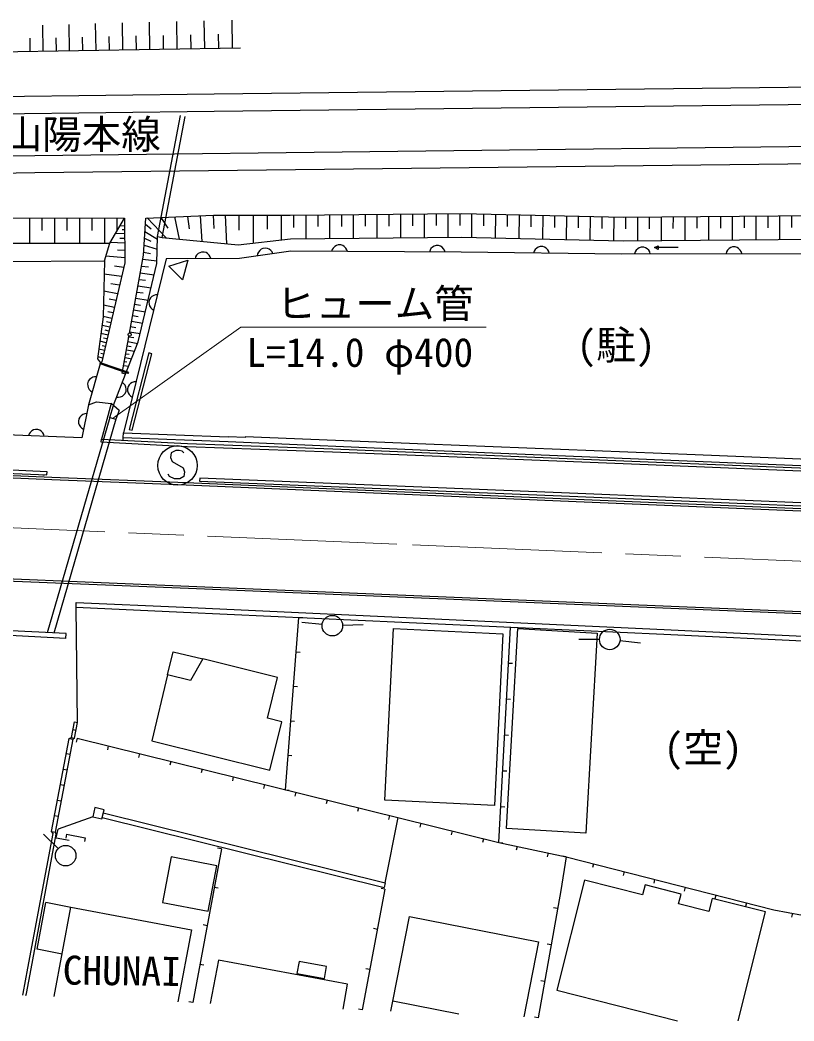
# Model space of a CAD drawing. Units: millimetres, scale not verified. Extents: x 40000 to 680000, y 20000 to 380000.
# Drawn here: x 177929 to 226933, y 250970 to 314308 of the extents above; entities that cross this region are included whole.
import ezdxf
from ezdxf.enums import TextEntityAlignment as Align

# ---------------------------------------------------------------- set-up
doc = ezdxf.new("R2010")
doc.units = ezdxf.units.MM
doc.header["$LTSCALE"] = 1000
doc.linetypes.add('CHAIN', pattern=[18.5, 12, -1.5, 3.5, -1.5])
for name, color, linetype, lineweight in [('M-BGD', 7, 'Continuous', 25), ('M-BGD-EXST', 7, 'Continuous', 25), ('M-BMK', 2, 'CHAIN', 13), ('M-STR-HTXT', 7, 'Continuous', 13), ('M-STR-STRC', 7, 'Continuous', 25)]:
    doc.layers.add(name, color=color, linetype=linetype, lineweight=lineweight)
doc.styles.add('ＭＳ ゴシック', font='')
doc.styles.get('ＭＳ ゴシック').set_extended_font_data('MS Gothic')

msp = doc.modelspace()

# ---------------------------------------------------------------- linework, layer by layer
at = {"layer": 'M-BGD'}
for p, q in [((186155, 312458), (186126, 314170)), ((187884, 312487), (187854, 314216)), ((189628, 312517), (189598, 314262)), ((191389, 312547), (191359, 314308)), ((179401, 312342), (179373, 313991)), ((181066, 312370), (181038, 314035)), ((182747, 312399), (182718, 314080)), ((184443, 312428), (184414, 314125)), ((178576, 312327), (178562, 313152)), ((180233, 312356), (180219, 313188)), ((181906, 312385), (181892, 313225)), ((183595, 312414), (183580, 313262)), ((185299, 312443), (185285, 313299)), ((187019, 312472), (187005, 313337)), ((188756, 312502), (188741, 313374)), ((190509, 312532), (190493, 313413)), ((143084, 311718), (191889, 312556)), ((304180, 310942), (190217, 309611)), ((190229, 308541), (304193, 309872)), ((190217, 309611), (110176, 308635)), ((110188, 307565), (190229, 308541)), ((186644, 300600), (188093, 308264)), ((186939, 300544), (188387, 308208)), ((277687, 306870), (178865, 305719)), ((178865, 305719), (108129, 304859)), ((178877, 304649), (277700, 305800)), ((108142, 303789), (178877, 304649)), ((155437, 301804), (184542, 301772)), ((178525, 301779), (178524, 300191)), ((179319, 301778), (179318, 300984)), ((180112, 301777), (180111, 300193)), ((180904, 301776), (180903, 300984)), ((181696, 301775), (181694, 300196)), ((182486, 301774), (182485, 300984)), ((183275, 301773), (183274, 300198)), ((183607, 300198), (184542, 301772)), ((184063, 301772), (184062, 300985)), ((184542, 301772), (184568, 298945)), ((185747, 299425), (185886, 301778)), ((185886, 301778), (190189, 301952)), ((185975, 301782), (187175, 300521)), ((186845, 301817), (187278, 301133)), ((187714, 301852), (188000, 300442)), ((188526, 301885), (188649, 301098)), ((189337, 301917), (189434, 300303)), ((190168, 301951), (190205, 301120)), ((190189, 301952), (195041, 301969)), ((190920, 301955), (190993, 300153)), ((191777, 301957), (191776, 301007)), ((192689, 301961), (192698, 300192)), ((193574, 301964), (193578, 301079)), ((194458, 301967), (194467, 300400)), ((195041, 301969), (205908, 302063)), ((195242, 301971), (195246, 301187)), ((196025, 301977), (196033, 300477)), ((196775, 301984), (196778, 301234)), ((197525, 301990), (197530, 300490)), ((198275, 301997), (198277, 301247)), ((199025, 302003), (199027, 300503)), ((199775, 302010), (199776, 301260)), ((200525, 302016), (200525, 300516)), ((201275, 302023), (201274, 301273)), ((202025, 302029), (202022, 300529)), ((202775, 302036), (202773, 301286)), ((203525, 302042), (203519, 300542)), ((204275, 302049), (204272, 301299)), ((205025, 302055), (205017, 300555)), ((205775, 302062), (205770, 301312)), ((205908, 302063), (216123, 301840)), ((206525, 302050), (206515, 300549)), ((207275, 302033), (207270, 301283)), ((208025, 302017), (208015, 300517)), ((208775, 302001), (208770, 301250)), ((209525, 301984), (209515, 300484)), ((210275, 301968), (210270, 301218)), ((211025, 301951), (211015, 300451)), ((211775, 301935), (211769, 301185)), ((212524, 301919), (212514, 300419)), ((213274, 301902), (213269, 301152)), ((214024, 301886), (214014, 300386)), ((214774, 301870), (214769, 301119)), ((215524, 301853), (215514, 300353)), ((216123, 301840), (229206, 301944)), ((216274, 301841), (216269, 301091)), ((217024, 301847), (217015, 300347)), ((217774, 301853), (217770, 301103)), ((218524, 301859), (218516, 300359)), ((219274, 301865), (219271, 301115)), ((220024, 301871), (220018, 300371)), ((220774, 301877), (220772, 301127)), ((221524, 301883), (221520, 300383)), ((222274, 301889), (222272, 301139)), ((223024, 301895), (223021, 300395)), ((223774, 301901), (223773, 301151)), ((224524, 301907), (224523, 300407)), ((225274, 301913), (225274, 301163)), ((226024, 301919), (226025, 300419)), ((226774, 301925), (226775, 301175)), ((184547, 301272), (184247, 301276)), ((184549, 301022), (184399, 301025)), ((185836, 300928), (186638, 300435)), ((185864, 301397), (186228, 301100)), ((184557, 300180), (183629, 300234)), ((184551, 300772), (183960, 300791)), ((184554, 300476), (184259, 300489)), ((185810, 300494), (186206, 300314)), ((186583, 298904), (186644, 300600)), ((186644, 300600), (186939, 300544)), ((186939, 300544), (191748, 300080)), ((191748, 300080), (195054, 300469)), ((195054, 300469), (205898, 300563)), ((205898, 300563), (216112, 300340)), ((216112, 300340), (229209, 300444)), ((167359, 300177), (183607, 300198)), ((183280, 299061), (183607, 300198)), ((184561, 299715), (184098, 299751)), ((185758, 299613), (186199, 299536)), ((185785, 300059), (186615, 299801)), ((189426, 299626), (189306, 299586)), ((189586, 299628), (189426, 299626)), ((189706, 299588), (189586, 299628)), ((195067, 299676), (191826, 299223)), ((193020, 299612), (192975, 299505)), ((193105, 299725), (193020, 299612)), ((193196, 299798), (193105, 299725)), ((193309, 299854), (193196, 299798)), ((193468, 299877), (193309, 299854)), ((193592, 299854), (193468, 299877)), ((193700, 299808), (193592, 299854)), ((193812, 299723), (193700, 299808)), ((193886, 299632), (193812, 299723)), ((193942, 299519), (193886, 299632)), ((205866, 299620), (195067, 299676)), ((197701, 299780), (197661, 299660)), ((197762, 299879), (197701, 299780)), ((197863, 299979), (197762, 299879)), ((197963, 300038), (197863, 299979)), ((198083, 300078), (197963, 300038)), ((198243, 300077), (198083, 300078)), ((198363, 300036), (198243, 300077)), ((198463, 299975), (198363, 300036)), ((198562, 299875), (198463, 299975)), ((198621, 299774), (198562, 299875)), ((198661, 299654), (198621, 299774)), ((203888, 299742), (203847, 299622)), ((203948, 299842), (203888, 299742)), ((204049, 299941), (203948, 299842)), ((204149, 300000), (204049, 299941)), ((204270, 300040), (204149, 300000)), ((204430, 300039), (204270, 300040)), ((204549, 299998), (204430, 300039)), ((204649, 299937), (204549, 299998)), ((204748, 299837), (204649, 299937)), ((204808, 299736), (204748, 299837)), ((204847, 299616), (204808, 299736)), ((216013, 299492), (205866, 299620)), ((210482, 299682), (210440, 299562)), ((210543, 299781), (210482, 299682)), ((210644, 299880), (210543, 299781)), ((210745, 299938), (210644, 299880)), ((210865, 299977), (210745, 299938)), ((211025, 299975), (210865, 299977)), ((211145, 299933), (211025, 299975)), ((211244, 299872), (211145, 299933)), ((211343, 299771), (211244, 299872)), ((211402, 299670), (211343, 299771)), ((211440, 299550), (211402, 299670)), ((216876, 299637), (216837, 299517)), ((216936, 299737), (216876, 299637)), ((217036, 299837), (216936, 299737)), ((217136, 299897), (217036, 299837)), ((217256, 299938), (217136, 299897)), ((217416, 299938), (217256, 299938)), ((217536, 299898), (217416, 299938)), ((217636, 299838), (217536, 299898)), ((217736, 299739), (217636, 299838)), ((217796, 299639), (217736, 299739)), ((217837, 299519), (217796, 299639)), ((218110, 299906), (218335, 300018)), ((219610, 299908), (218110, 299906)), ((218335, 299793), (218110, 299906)), ((218335, 300018), (218335, 299793)), ((222670, 299649), (222630, 299529)), ((222730, 299749), (222670, 299649)), ((222830, 299849), (222730, 299749)), ((222930, 299910), (222830, 299849)), ((223049, 299950), (222930, 299910)), ((223209, 299950), (223049, 299950)), ((223330, 299910), (223209, 299950)), ((223430, 299851), (223330, 299910)), ((223530, 299751), (223430, 299851)), ((223590, 299651), (223530, 299751)), ((223630, 299531), (223590, 299651)), ((167376, 298996), (183280, 299061)), ((183280, 299061), (183194, 295521)), ((184565, 299250), (183368, 299367)), ((187191, 299191), (184480, 288187)), ((184857, 294503), (185747, 299425)), ((185701, 299170), (186589, 299062)), ((191826, 299223), (187191, 299191)), ((187346, 298743), (188551, 299119)), ((188551, 299119), (188219, 297872)), ((189048, 299324), (189009, 299204)), ((189107, 299424), (189048, 299324)), ((189207, 299525), (189107, 299424)), ((189306, 299586), (189207, 299525)), ((189807, 299529), (189706, 299588)), ((189907, 299430), (189807, 299529)), ((189968, 299330), (189907, 299430)), ((190009, 299210), (189968, 299330)), ((192975, 299505), (192952, 299380)), ((229242, 299523), (216013, 299492)), ((184568, 298945), (183748, 295428)), ((184501, 298657), (183904, 298728)), ((185420, 293939), (186583, 298904)), ((185623, 298738), (186059, 298682)), ((188219, 297872), (187346, 298743)), ((184364, 298071), (183260, 298226)), ((185470, 297894), (185884, 297838)), ((185545, 298305), (186416, 298190)), ((184111, 296985), (183234, 297141)), ((184238, 297528), (183687, 297615)), ((185325, 297093), (185718, 297036)), ((185396, 297483), (186223, 297367)), ((184010, 296551), (183572, 296635)), ((185255, 296702), (186040, 296584)), ((186125, 296618), (186086, 296463)), ((186086, 296463), (186097, 296337)), ((186192, 296725), (186125, 296618)), ((186274, 296808), (186192, 296725)), ((186395, 296881), (186274, 296808)), ((186507, 296915), (186395, 296881)), ((186633, 296925), (186507, 296915)), ((183909, 296117), (183212, 296262)), ((183828, 295770), (183481, 295847)), ((185120, 295959), (185866, 295841)), ((185187, 296331), (185560, 296273)), ((186097, 296337), (186131, 296225)), ((186131, 296225), (186204, 296104)), ((186204, 296104), (186287, 296022)), ((186287, 296022), (186394, 295954)), ((183194, 295521), (182835, 292864)), ((183748, 295428), (183108, 292681)), ((183747, 295424), (183195, 295552)), ((183683, 295147), (183407, 295212)), ((184992, 295253), (185701, 295135)), ((185056, 295606), (185411, 295549)), ((183619, 294871), (183122, 294987)), ((183561, 294623), (183313, 294681)), ((184871, 294581), (185543, 294465)), ((184932, 294917), (185268, 294860)), ((183389, 293888), (182986, 293982)), ((183503, 294375), (183054, 294480)), ((183446, 294131), (183222, 294184)), ((184407, 291961), (184791, 294141)), ((184614, 291899), (185420, 293939)), ((184759, 293957), (185383, 293846)), ((184791, 294141), (184823, 294315)), ((184814, 294269), (185127, 294214)), ((183276, 293401), (182919, 293484)), ((183333, 293644), (183131, 293691)), ((184668, 293438), (185186, 293346)), ((184713, 293698), (184972, 293651)), ((182835, 292864), (183030, 292617)), ((183163, 292914), (182852, 292986)), ((183030, 292617), (183108, 292681)), ((183219, 293157), (183041, 293199)), ((184537, 292700), (184696, 292672)), ((184581, 292946), (184999, 292872)), ((184624, 293192), (184833, 293155)), ((186084, 293241), (184838, 288406)), ((185031, 288356), (186277, 293191)), ((186277, 293191), (186084, 293241)), ((183006, 292546), (182262, 289963)), ((183006, 292546), (183030, 292617)), ((184785, 291933), (183006, 292546)), ((184809, 292004), (183030, 292617)), ((184494, 292453), (184811, 292397)), ((184785, 291933), (184809, 292004)), ((182253, 291448), (182208, 291294)), ((182324, 291552), (182253, 291448)), ((182410, 291631), (182324, 291552)), ((182533, 291700), (182410, 291631)), ((182646, 291730), (182533, 291700)), ((182772, 291735), (182646, 291730)), ((183849, 289939), (184614, 291899)), ((184614, 291899), (184407, 291961)), ((184507, 291293), (184410, 291374)), ((185040, 291379), (184919, 291306)), ((185151, 291413), (185040, 291379)), ((185277, 291423), (185151, 291413)), ((182208, 291294), (182214, 291167)), ((182214, 291167), (182244, 291055)), ((182244, 291055), (182312, 290931)), ((182312, 290931), (182392, 290846)), ((182392, 290846), (182496, 290774)), ((184579, 291201), (184507, 291293)), ((184636, 291072), (184579, 291201)), ((184591, 290681), (184649, 290830)), ((184655, 290957), (184636, 291072)), ((184649, 290830), (184655, 290957)), ((184769, 291116), (184731, 290961)), ((184731, 290961), (184741, 290835)), ((184741, 290835), (184775, 290723)), ((184837, 291223), (184769, 291116)), ((184775, 290723), (184848, 290602)), ((184919, 291306), (184837, 291223)), ((182262, 289963), (182771, 290144)), ((182771, 290144), (183691, 290051)), ((184047, 290442), (184173, 290436)), ((184173, 290436), (184288, 290456)), ((184288, 290456), (184418, 290513)), ((184418, 290513), (184510, 290584)), ((184510, 290584), (184591, 290681)), ((184848, 290602), (184931, 290520)), ((184931, 290520), (185038, 290452)), ((181837, 287862), (134849, 289805)), ((182262, 289963), (181837, 287862)), ((183691, 290051), (183088, 287786)), ((183610, 289163), (183843, 289918)), ((184198, 289604), (183691, 290051)), ((183843, 289918), (183849, 289939)), ((184198, 289604), (183994, 289051)), ((183610, 289163), (179651, 275541)), ((183994, 289051), (180061, 275520)), ((181654, 289074), (181622, 288917)), ((181622, 288917), (181638, 288792)), ((181717, 289184), (181654, 289074)), ((181796, 289270), (181717, 289184)), ((181913, 289348), (181796, 289270)), ((182023, 289387), (181913, 289348)), ((182149, 289403), (182023, 289387)), ((183610, 289163), (183994, 289051)), ((178576, 288217), (178512, 288120)), ((178680, 288313), (178576, 288217)), ((178782, 288369), (178680, 288313)), ((178904, 288404), (178782, 288369)), ((179064, 288397), (178904, 288404)), ((179182, 288352), (179064, 288397)), ((179279, 288288), (179182, 288352)), ((179375, 288184), (179279, 288288)), ((181638, 288792), (181677, 288682)), ((181677, 288682), (181755, 288564)), ((181755, 288564), (181841, 288485)), ((181841, 288485), (181951, 288422)), ((184838, 288406), (185031, 288356)), ((179940, 285218), (118740, 287761)), ((179946, 285368), (118746, 287911)), ((178512, 288120), (178467, 288001)), ((179431, 288082), (179375, 288184)), ((179466, 287960), (179431, 288082)), ((183078, 287586), (183088, 287786)), ((188519, 287309), (183078, 287586)), ((183088, 287786), (188528, 287509)), ((184460, 287716), (184468, 287887)), ((184468, 287887), (184480, 288187)), ((184468, 287887), (191103, 287630)), ((184480, 288187), (191116, 287930)), ((191103, 287630), (203759, 287083)), ((192183, 287884), (191116, 287930)), ((192185, 287930), (192183, 287884)), ((203616, 287475), (192185, 287930)), ((197717, 286966), (188519, 287309)), ((188528, 287509), (197725, 287166)), ((217699, 286159), (197717, 286966)), ((197725, 287166), (217707, 286359)), ((220669, 286793), (203616, 287475)), ((203759, 287083), (220673, 286402)), ((217707, 286359), (231903, 285773)), ((237803, 286080), (220669, 286793)), ((220673, 286402), (237790, 285692)), ((231894, 285573), (217699, 286159)), ((188448, 284869), (179940, 285218)), ((188454, 285019), (179946, 285368)), ((213140, 283811), (188448, 284869)), ((213146, 283961), (188454, 285019)), ((246394, 282456), (213140, 283811)), ((246400, 282606), (213146, 283961)), ((188606, 278333), (175394, 278876)), ((175401, 279026), (188612, 278483)), ((219649, 277047), (188606, 278333)), ((188612, 278483), (219655, 277197)), ((181480, 277160), (181494, 277460)), ((181494, 277460), (188296, 277149)), ((181570, 269851), (181480, 277160)), ((181480, 277160), (188282, 276849)), ((188282, 276849), (218695, 275441)), ((188296, 277149), (218709, 275741)), ((248589, 275849), (219649, 277047)), ((219655, 277197), (248596, 275999)), ((194728, 265603), (195581, 276511)), ((195581, 276511), (195830, 276492)), ((195581, 276511), (195830, 276492)), ((197060, 276049), (195766, 276181)), ((180849, 275480), (174822, 275789)), ((198356, 276008), (199655, 276059)), ((201029, 264942), (201571, 275815)), ((201571, 275815), (208507, 275469)), ((208255, 262260), (208980, 275891)), ((208725, 263147), (209444, 275795)), ((208980, 275891), (209229, 275877)), ((208980, 275891), (209229, 275877)), ((209444, 275795), (214467, 275510)), ((218709, 275741), (248615, 274297)), ((180834, 275180), (174809, 275489)), ((180834, 275180), (180849, 275480)), ((208507, 275469), (207965, 264596)), ((214617, 275111), (213317, 275111)), ((214467, 275510), (213748, 262862)), ((215913, 275038), (217205, 274892)), ((218695, 275441), (248604, 273997)), ((187273, 272874), (187620, 274329)), ((187620, 274329), (189495, 273883)), ((195410, 274330), (195660, 274310)), ((189495, 273883), (188719, 272516)), ((194229, 272711), (189495, 273883)), ((208859, 273619), (209109, 273606)), ((187273, 272874), (186279, 268696)), ((188719, 272516), (187273, 272874)), ((193590, 270129), (194229, 272711)), ((195240, 272148), (195489, 272128)), ((208738, 271347), (208988, 271334)), ((181183, 268905), (181373, 269889)), ((181373, 269889), (181570, 269851)), ((181380, 268867), (181570, 269851)), ((194511, 269901), (193590, 270129)), ((193755, 266845), (194511, 269901)), ((195069, 269966), (195318, 269947)), ((181475, 269359), (181278, 269397)), ((179933, 262970), (181051, 268846)), ((180169, 262925), (181287, 268801)), ((181051, 268846), (181183, 268905)), ((181051, 268846), (181287, 268801)), ((181183, 268905), (181380, 268867)), ((181380, 268867), (181287, 268801)), ((181539, 268863), (181479, 268620)), ((181539, 268863), (208255, 262260)), ((186279, 268696), (193755, 266845)), ((208617, 269075), (208867, 269062)), ((183518, 268374), (183458, 268131)), ((181101, 267822), (180865, 267867)), ((185497, 267885), (185437, 267642)), ((187476, 267396), (187416, 267153)), ((194898, 267785), (195148, 267765)), ((180914, 266842), (180679, 266887)), ((189455, 266907), (189395, 266664)), ((208497, 266804), (208746, 266790)), ((191434, 266417), (191374, 266175)), ((180728, 265863), (180492, 265908)), ((193413, 265928), (193353, 265686)), ((194728, 265603), (194977, 265584)), ((195392, 265439), (195332, 265196)), ((180542, 264884), (180306, 264929)), ((197371, 264950), (197311, 264707)), ((207965, 264596), (201029, 264942)), ((182674, 264472), (182534, 263894)), ((183252, 264332), (182674, 264472)), ((183112, 263754), (183252, 264332)), ((183204, 264131), (201052, 259714)), ((199350, 264461), (199290, 264218)), ((208376, 264532), (208626, 264518)), ((180355, 263904), (180120, 263949)), ((182534, 263894), (180341, 263099)), ((182534, 263894), (183112, 263754)), ((183133, 263839), (200980, 259423)), ((201052, 259714), (201865, 263839)), ((201329, 263972), (201269, 263729)), ((179933, 262970), (180169, 262925)), ((180030, 262827), (179933, 262970)), ((180227, 262790), (180169, 262925)), ((180225, 262553), (180341, 263099)), ((203308, 263483), (203248, 263240)), ((205287, 262994), (205227, 262751)), ((213748, 262862), (208725, 263147)), ((178431, 254307), (180030, 262827)), ((178628, 254270), (180227, 262790)), ((180353, 261883), (179420, 262788)), ((180225, 262553), (181031, 262401)), ((180866, 262790), (180820, 262544)), ((180866, 262790), (182059, 262566)), ((182059, 262566), (182013, 262320)), ((182059, 262566), (182013, 262320)), ((207266, 262505), (207206, 262262)), ((208255, 262260), (212505, 261363)), ((208255, 262260), (208505, 262247)), ((190683, 261868), (188866, 252134)), ((190683, 261868), (190438, 261914)), ((209402, 262018), (209350, 261773)), ((211359, 261605), (211307, 261360)), ((187502, 261349), (186954, 258472)), ((190398, 260797), (187502, 261349)), ((212505, 261363), (212165, 259235)), ((212505, 261363), (212258, 261402)), ((212505, 261363), (225654, 258004)), ((189850, 257920), (190398, 260797)), ((214235, 260921), (214173, 260679)), ((216173, 260426), (216111, 260184)), ((201052, 259714), (200980, 259423)), ((213678, 259877), (211919, 252910)), ((217344, 258951), (213678, 259877)), ((218111, 259931), (218049, 259689)), ((190229, 259434), (190475, 259388)), ((201036, 259317), (199602, 251671)), ((201036, 259317), (200791, 259363)), ((212165, 259235), (210739, 251171)), ((217502, 259577), (217344, 258951)), ((219785, 259000), (217502, 259577)), ((220049, 259436), (219987, 259194)), ((179020, 255505), (179570, 258459)), ((181150, 258161), (179570, 258459)), ((186954, 258472), (189850, 257920)), ((219627, 258375), (219785, 259000)), ((221754, 258722), (221544, 257890)), ((225136, 257868), (221754, 258722)), ((221986, 258941), (221925, 258699)), ((223924, 258446), (223862, 258204)), ((180085, 252512), (181151, 258169)), ((181151, 258169), (188781, 256731)), ((211962, 258083), (211715, 258126)), ((221544, 257890), (219627, 258375)), ((223394, 250970), (225136, 257868)), ((225654, 258004), (229972, 257188)), ((201534, 252226), (202581, 257588)), ((202581, 257588), (210760, 255980)), ((226831, 257782), (226784, 257536)), ((188781, 256731), (187922, 252174)), ((189775, 257001), (189529, 257047)), ((200558, 256768), (200312, 256815)), ((210760, 255980), (209832, 251231)), ((180593, 255208), (179020, 255505)), ((211554, 255779), (211308, 255822)), ((190486, 254823), (189975, 252086)), ((198674, 253293), (190486, 254823)), ((195603, 254739), (195463, 253968)), ((197344, 254422), (195603, 254739)), ((178128, 252711), (178431, 254307)), ((178330, 252703), (178628, 254270)), ((189321, 254567), (189566, 254521)), ((197204, 253651), (197344, 254422)), ((200080, 254220), (199834, 254266)), ((195463, 253968), (197204, 253651)), ((211147, 253475), (210900, 253518)), ((198381, 251724), (198674, 253293)), ((211919, 252910), (219553, 250982)), ((178107, 252597), (178128, 252711)), ((178308, 252588), (178330, 252703)), ((188866, 252134), (188621, 252179)), ((201410, 251593), (201534, 252226)), ((205722, 251408), (201534, 252226)), ((199602, 251671), (199356, 251717)), ((199602, 251671), (199356, 251717)), ((210739, 251171), (210493, 251214))]:
    msp.add_line(p, q, dxfattribs=at)
for centre, radius in [((184870, 294404), 100), ((197706, 275982), 650), ((215267, 275111), 650), ((180820, 261431), 650)]:
    msp.add_circle(centre, radius, dxfattribs=at)
at = {"layer": 'M-BGD-EXST'}
for p, q in [((187504, 286925), (187454, 286625)), ((187804, 287075), (187504, 286925)), ((188004, 287075), (187804, 287075)), ((188204, 287025), (188004, 287075)), ((188304, 286925), (188204, 287025)), ((187454, 286625), (187554, 286375)), ((187554, 286375), (188254, 285975)), ((188254, 285975), (188354, 285725)), ((188354, 285725), (188304, 285425)), ((187404, 285425), (187304, 285575)), ((187704, 285275), (187404, 285425)), ((188054, 285275), (187704, 285275)), ((188304, 285425), (188054, 285275))]:
    msp.add_line(p, q, dxfattribs=at)
msp.add_circle((187904, 286125), 1250, dxfattribs=at)
at = {"layer": 'M-BMK'}
for p, q in [((152826, 283217), (202782, 281103)), ((202782, 281103), (252737, 278989))]:
    msp.add_line(p, q, dxfattribs=at)
at = {"layer": 'M-STR-HTXT'}
for p, q in [((183850, 289134), (191916, 294878)), ((191916, 294878), (207440, 294878))]:
    msp.add_line(p, q, dxfattribs=at)
at = {"layer": 'M-STR-STRC'}
for p, q in [((137256, 287327), (179636, 285529)), ((179644, 285729), (137264, 287527)), ((179636, 285529), (179644, 285729)), ((179377, 285536), (179477, 285536)), ((189305, 285323), (189297, 285123)), ((189297, 285123), (213242, 284148)), ((213250, 284348), (189305, 285323)), ((213242, 284148), (246401, 282764)), ((246409, 282964), (213250, 284348))]:
    msp.add_line(p, q, dxfattribs=at)

# ---------------------------------------------------------------- texts
at = {"layer": 'M-BGD', "style": 'ＭＳ ゴシック'}
for s, p in [('JR山陽本線', (174346, 305610)), ('(駐)', (213170, 292278)), ('(空)', (218682, 266794))]:
    msp.add_text(s, height=1833, dxfattribs=at).set_placement(p, align=Align.BOTTOM_LEFT)
msp.add_text('CHUNAI', height=1833, rotation=359.3, dxfattribs=at).set_placement((180616, 252727), align=Align.BOTTOM_LEFT)
at = {"layer": 'M-STR-HTXT', "style": 'ＭＳ ゴシック'}
for s, p in [('ヒューム管', (194153, 294904)), ('L=14.0 φ400', (192255, 291811))]:
    msp.add_text(s, height=1833, dxfattribs=at).set_placement(p, align=Align.BOTTOM_LEFT)

doc.saveas('drawing.dxf')
